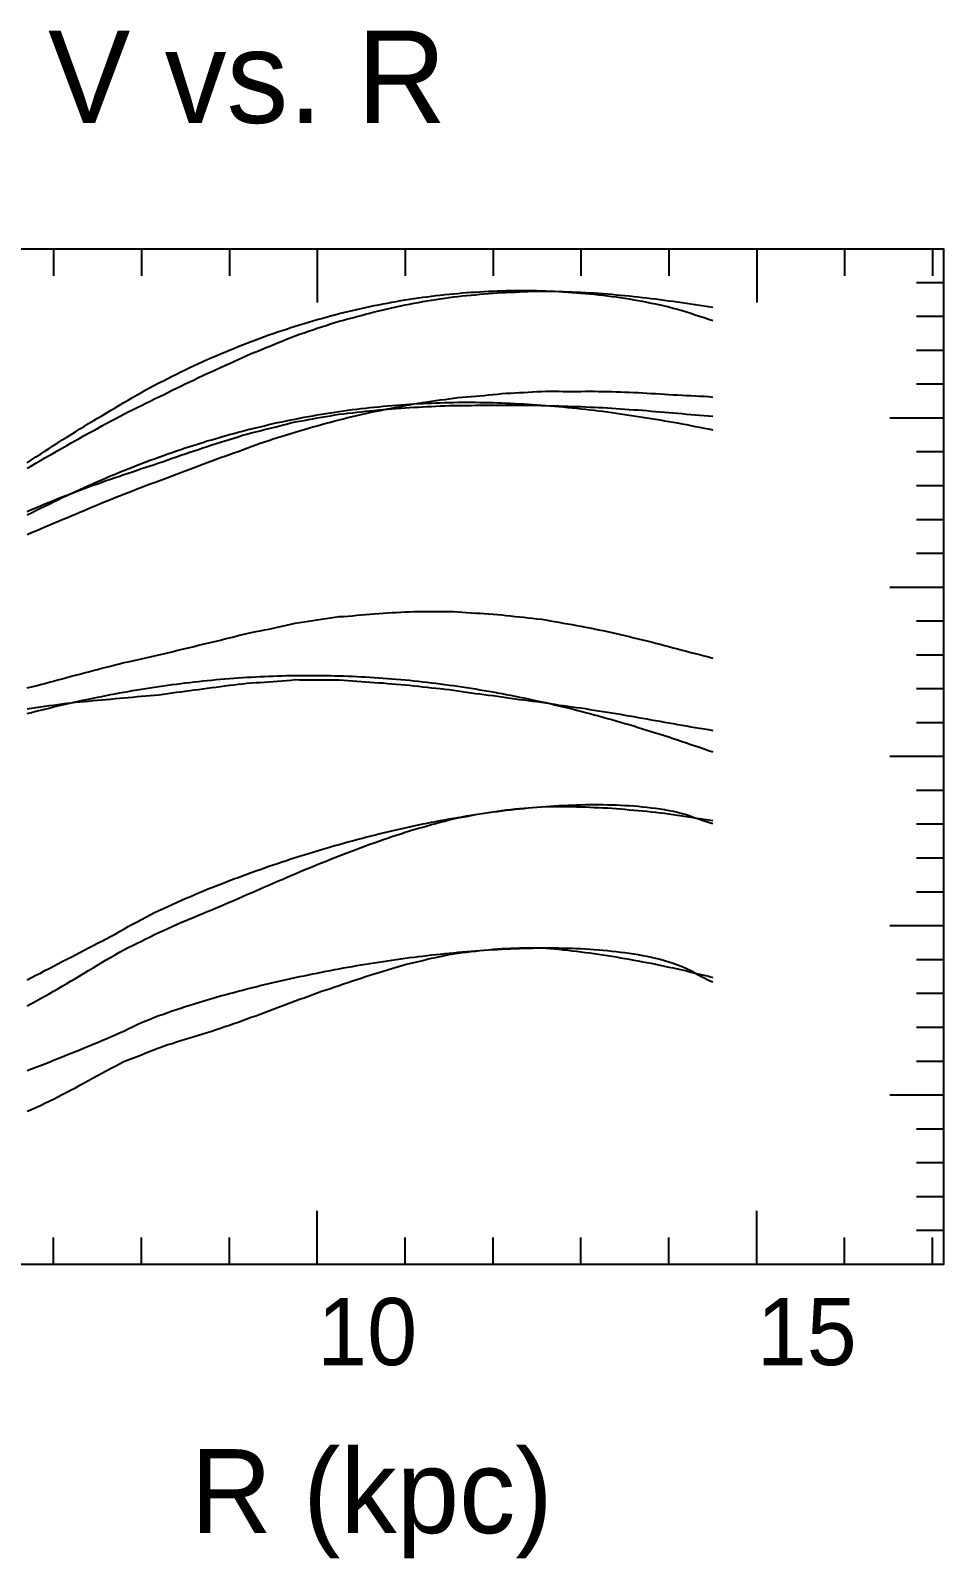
# Model space of a CAD drawing. Extents: x -35 to 179, y -35 to 147.
# Drawn here: x 70.5 to 179.2, y -35 to 147 of the extents above; entities that cross this region are included whole.
import ezdxf

# ---------------------------------------------------------------- set-up
doc = ezdxf.new("R2010")
doc.units = 0

msp = doc.modelspace()

# ---------------------------------------------------------------- linework, layer by layer
at = {"color": 0}
for p, q in [((73.26, 120.96), (73.26, 117.76)), ((83.72, 120.96), (83.72, 117.76)), ((94.19, 120.96), (94.19, 117.76)), ((104.65, 120.96), (104.65, 114.56)), ((115.12, 120.96), (115.12, 117.76)), ((125.58, 120.96), (125.58, 117.76)), ((136.05, 120.96), (136.05, 117.76)), ((146.51, 120.96), (146.51, 117.76)), ((156.98, 120.96), (156.98, 114.56)), ((167.44, 120.96), (167.44, 117.76)), ((177.91, 120.96), (177.91, 117.76)), ((179.2, 116.93), (176, 116.93)), ((179.2, 112.9), (176, 112.9)), ((179.2, 108.86), (176, 108.86)), ((179.2, 104.83), (176, 104.83)), ((179.2, 100.8), (172.8, 100.8)), ((179.2, 96.77), (176, 96.77)), ((179.2, 92.74), (176, 92.74)), ((179.2, 88.7), (176, 88.7)), ((179.2, 84.67), (176, 84.67)), ((179.2, 80.64), (172.8, 80.64)), ((179.2, 76.61), (176, 76.61)), ((179.2, 72.58), (176, 72.58)), ((179.2, 68.54), (176, 68.54)), ((179.2, 64.51), (176, 64.51)), ((179.2, 60.48), (172.8, 60.48)), ((179.2, 56.45), (176, 56.45)), ((179.2, 52.42), (176, 52.42)), ((179.2, 48.38), (176, 48.38)), ((179.2, 44.35), (176, 44.35)), ((179.2, 40.32), (172.8, 40.32)), ((179.2, 36.29), (176, 36.29)), ((179.2, 32.26), (176, 32.26)), ((179.2, 28.22), (176, 28.22)), ((179.2, 24.19), (176, 24.19)), ((179.2, 20.16), (172.8, 20.16)), ((179.2, 16.13), (176, 16.13)), ((179.2, 12.1), (176, 12.1)), ((179.2, 8.06), (176, 8.06)), ((104.65, 0), (104.65, 6.4)), ((156.98, 0), (156.98, 6.4)), ((179.2, 4.03), (176, 4.03)), ((73.26, 0), (73.26, 3.2)), ((83.72, 0), (83.72, 3.2)), ((94.19, 0), (94.19, 3.2)), ((115.12, 0), (115.12, 3.2)), ((125.58, 0), (125.58, 3.2)), ((136.05, 0), (136.05, 3.2)), ((146.51, 0), (146.51, 3.2)), ((167.44, 0), (167.44, 3.2)), ((177.91, 0), (177.91, 3.2))]:
    msp.add_line(p, q, dxfattribs=at)
msp.add_lwpolyline([(0, 0), (0, 120.96), (179.2, 120.96), (179.2, 0)], close=True, dxfattribs=at)
at = {"color": 3}
for points in [[(70.12, 95.49), (70.64, 95.83), (71.16, 96.17), (71.69, 96.52), (72.21, 96.86), (72.73, 97.19), (73.26, 97.53), (73.78, 97.86), (74.3, 98.2), (74.83, 98.53), (75.35, 98.85), (75.87, 99.18), (76.4, 99.51), (76.92, 99.82), (77.44, 100.14), (77.97, 100.46), (78.49, 100.78), (79.01, 101.09), (79.54, 101.4), (80.06, 101.71), (80.58, 102.03), (81.11, 102.34), (81.63, 102.64), (82.15, 102.95), (82.68, 103.26), (83.2, 103.56), (83.72, 103.85), (84.24, 104.15), (84.77, 104.44), (85.29, 104.71), (85.81, 104.99), (86.34, 105.26), (86.86, 105.53), (87.38, 105.8), (87.91, 106.05), (88.43, 106.31), (88.95, 106.57), (89.48, 106.81), (90, 107.06), (90.52, 107.3), (91.05, 107.54), (91.57, 107.77), (92.09, 108), (92.62, 108.23), (93.14, 108.46), (93.66, 108.67), (94.19, 108.89), (94.71, 109.11), (95.23, 109.32), (95.76, 109.53), (96.28, 109.73), (96.8, 109.93), (97.33, 110.13), (97.85, 110.32), (98.37, 110.51), (98.9, 110.7), (99.42, 110.88), (99.94, 111.06), (100.47, 111.24), (100.99, 111.41), (101.51, 111.59), (102.04, 111.75), (102.56, 111.91), (103.08, 112.07), (103.61, 112.23), (104.13, 112.39), (104.65, 112.54), (105.18, 112.68), (105.7, 112.83), (106.22, 112.97), (106.75, 113.11), (107.27, 113.24), (107.79, 113.38), (108.31, 113.5), (108.84, 113.63), (109.36, 113.75), (109.88, 113.87), (110.41, 113.98), (110.93, 114.1), (111.45, 114.2), (111.98, 114.31), (112.5, 114.41), (113.02, 114.51), (113.55, 114.61), (114.07, 114.7), (114.59, 114.79), (115.12, 114.88), (115.64, 114.96), (116.16, 115.04), (116.69, 115.12), (117.21, 115.19), (117.73, 115.26), (118.26, 115.33), (118.78, 115.39), (119.3, 115.45), (119.83, 115.51), (120.35, 115.56), (120.87, 115.61), (121.4, 115.66), (121.92, 115.71), (122.44, 115.75), (122.97, 115.79), (123.49, 115.82), (124.01, 115.85), (124.54, 115.88), (125.06, 115.91), (125.58, 115.93), (126.11, 115.95), (126.63, 115.97), (127.15, 115.98), (127.68, 115.99), (128.2, 115.99), (128.72, 116), (129.25, 116), (129.77, 115.99), (130.29, 115.99), (130.81, 115.98), (131.34, 115.97), (131.86, 115.95), (132.38, 115.93), (132.91, 115.9), (133.43, 115.88), (133.95, 115.85), (134.48, 115.82), (135, 115.78), (135.52, 115.74), (136.05, 115.7), (136.57, 115.65), (137.09, 115.6), (137.62, 115.55), (138.14, 115.49), (138.66, 115.43), (139.19, 115.37), (139.71, 115.3), (140.23, 115.23), (140.76, 115.15), (141.28, 115.07), (141.8, 114.99), (142.33, 114.9), (142.85, 114.81), (143.37, 114.71), (143.9, 114.61), (144.42, 114.51), (144.94, 114.4), (145.47, 114.29), (145.99, 114.17), (146.51, 114.04), (147.04, 113.91), (147.56, 113.77), (148.08, 113.62), (148.61, 113.46), (149.13, 113.3), (149.65, 113.12), (150.18, 112.94), (150.7, 112.77), (151.22, 112.6), (151.75, 112.44)], [(70.12, 89.27), (70.64, 89.53), (71.16, 89.8), (71.69, 90.06), (72.21, 90.32), (72.73, 90.57), (73.26, 90.83), (73.78, 91.08), (74.3, 91.34), (74.83, 91.58), (75.35, 91.82), (75.87, 92.07), (76.4, 92.31), (76.92, 92.54), (77.44, 92.77), (77.97, 93.01), (78.49, 93.24), (79.01, 93.46), (79.54, 93.69), (80.06, 93.91), (80.58, 94.13), (81.11, 94.35), (81.63, 94.55), (82.15, 94.76), (82.68, 94.97), (83.2, 95.18), (83.72, 95.38), (84.24, 95.58), (84.77, 95.78), (85.29, 95.97), (85.81, 96.16), (86.34, 96.35), (86.86, 96.53), (87.38, 96.72), (87.91, 96.89), (88.43, 97.07), (88.95, 97.25), (89.48, 97.42), (90, 97.58), (90.52, 97.75), (91.05, 97.91), (91.57, 98.08), (92.09, 98.23), (92.62, 98.39), (93.14, 98.54), (93.66, 98.69), (94.19, 98.83), (94.71, 98.98), (95.23, 99.12), (95.76, 99.26), (96.28, 99.39), (96.8, 99.52), (97.33, 99.66), (97.85, 99.78), (98.37, 99.9), (98.9, 100.03), (99.42, 100.14), (99.94, 100.26), (100.47, 100.37), (100.99, 100.48), (101.51, 100.59), (102.04, 100.69), (102.56, 100.8), (103.08, 100.9), (103.61, 100.99), (104.13, 101.09), (104.65, 101.18), (105.18, 101.26), (105.7, 101.35), (106.22, 101.43), (106.75, 101.51), (107.27, 101.59), (107.79, 101.66), (108.31, 101.74), (108.84, 101.81), (109.36, 101.87), (109.88, 101.94), (110.41, 102), (110.93, 102.06), (111.45, 102.11), (111.98, 102.16), (112.5, 102.22), (113.02, 102.26), (113.55, 102.31), (114.07, 102.35), (114.59, 102.39), (115.12, 102.43), (115.64, 102.46), (116.16, 102.49), (116.69, 102.53), (117.21, 102.55), (117.73, 102.58), (118.26, 102.6), (118.78, 102.62), (119.3, 102.63), (119.83, 102.65), (120.35, 102.66), (120.87, 102.67), (121.4, 102.68), (121.92, 102.68), (122.44, 102.69), (122.97, 102.68), (123.49, 102.68), (124.01, 102.67), (124.54, 102.67), (125.06, 102.66), (125.58, 102.64), (126.11, 102.63), (126.63, 102.61), (127.15, 102.59), (127.68, 102.57), (128.2, 102.55), (128.72, 102.52), (129.25, 102.49), (129.77, 102.46), (130.29, 102.43), (130.81, 102.39), (131.34, 102.35), (131.86, 102.31), (132.38, 102.27), (132.91, 102.23), (133.43, 102.18), (133.95, 102.13), (134.48, 102.08), (135, 102.03), (135.52, 101.98), (136.05, 101.92), (136.57, 101.86), (137.09, 101.8), (137.62, 101.74), (138.14, 101.67), (138.66, 101.61), (139.19, 101.54), (139.71, 101.47), (140.23, 101.4), (140.76, 101.32), (141.28, 101.25), (141.8, 101.17), (142.33, 101.09), (142.85, 101.01), (143.37, 100.93), (143.9, 100.85), (144.42, 100.76), (144.94, 100.67), (145.47, 100.58), (145.99, 100.49), (146.51, 100.4), (147.04, 100.31), (147.56, 100.22), (148.08, 100.12), (148.61, 100.02), (149.13, 99.92), (149.65, 99.82), (150.18, 99.72), (150.7, 99.62), (151.22, 99.52), (151.75, 99.42)], [(70.12, 33.9), (70.64, 34.17), (71.16, 34.44), (71.69, 34.71), (72.21, 34.99), (72.73, 35.26), (73.26, 35.53), (73.78, 35.8), (74.3, 36.07), (74.83, 36.34), (75.35, 36.61), (75.87, 36.89), (76.4, 37.16), (76.92, 37.43), (77.44, 37.7), (77.97, 37.97), (78.49, 38.25), (79.01, 38.52), (79.54, 38.8), (80.06, 39.07), (80.58, 39.35), (81.11, 39.65), (81.63, 39.92), (82.15, 40.23), (82.68, 40.52), (83.2, 40.82), (83.72, 41.1), (84.24, 41.38), (84.77, 41.63), (85.29, 41.9), (85.81, 42.15), (86.34, 42.4), (86.86, 42.64), (87.38, 42.88), (87.91, 43.11), (88.43, 43.35), (88.95, 43.57), (89.48, 43.8), (90, 44.02), (90.52, 44.25), (91.05, 44.46), (91.57, 44.68), (92.09, 44.89), (92.62, 45.1), (93.14, 45.3), (93.66, 45.51), (94.19, 45.71), (94.71, 45.91), (95.23, 46.1), (95.76, 46.3), (96.28, 46.49), (96.8, 46.68), (97.33, 46.87), (97.85, 47.05), (98.37, 47.24), (98.9, 47.42), (99.42, 47.6), (99.94, 47.77), (100.47, 47.95), (100.99, 48.12), (101.51, 48.29), (102.04, 48.46), (102.56, 48.63), (103.08, 48.79), (103.61, 48.95), (104.13, 49.11), (104.65, 49.27), (105.18, 49.43), (105.7, 49.58), (106.22, 49.73), (106.75, 49.89), (107.27, 50.03), (107.79, 50.18), (108.31, 50.32), (108.84, 50.47), (109.36, 50.6), (109.88, 50.75), (110.41, 50.88), (110.93, 51.02), (111.45, 51.14), (111.98, 51.28), (112.5, 51.4), (113.02, 51.53), (113.55, 51.65), (114.07, 51.77), (114.59, 51.89), (115.12, 52.01), (115.64, 52.12), (116.16, 52.24), (116.69, 52.35), (117.21, 52.46), (117.73, 52.56), (118.26, 52.67), (118.78, 52.77), (119.3, 52.87), (119.83, 52.97), (120.35, 53.06), (120.87, 53.15), (121.4, 53.25), (121.92, 53.33), (122.44, 53.42), (122.97, 53.5), (123.49, 53.59), (124.01, 53.67), (124.54, 53.74), (125.06, 53.82), (125.58, 53.89), (126.11, 53.96), (126.63, 54.03), (127.15, 54.09), (127.68, 54.15), (128.2, 54.21), (128.72, 54.27), (129.25, 54.32), (129.77, 54.37), (130.29, 54.42), (130.81, 54.47), (131.34, 54.51), (131.86, 54.55), (132.38, 54.59), (132.91, 54.62), (133.43, 54.65), (133.95, 54.68), (134.48, 54.7), (135, 54.72), (135.52, 54.74), (136.05, 54.75), (136.57, 54.77), (137.09, 54.77), (137.62, 54.78), (138.14, 54.77), (138.66, 54.77), (139.19, 54.76), (139.71, 54.75), (140.23, 54.73), (140.76, 54.71), (141.28, 54.68), (141.8, 54.65), (142.33, 54.61), (142.85, 54.57), (143.37, 54.52), (143.9, 54.47), (144.42, 54.4), (144.94, 54.34), (145.47, 54.26), (145.99, 54.17), (146.51, 54.08), (147.04, 53.97), (147.56, 53.85), (148.08, 53.72), (148.61, 53.57), (149.13, 53.4), (149.65, 53.21), (150.18, 53.02), (150.7, 52.84), (151.22, 52.68), (151.75, 52.53)]]:
    msp.add_lwpolyline(points, dxfattribs=at)
at = {"color": 4}
for points in [[(70.12, 94.83), (70.64, 95.13), (71.16, 95.43), (71.69, 95.74), (72.21, 96.05), (72.73, 96.35), (73.26, 96.64), (73.78, 96.94), (74.3, 97.24), (74.83, 97.54), (75.35, 97.84), (75.87, 98.13), (76.4, 98.42), (76.92, 98.71), (77.44, 99), (77.97, 99.29), (78.49, 99.57), (79.01, 99.87), (79.54, 100.14), (80.06, 100.43), (80.58, 100.71), (81.11, 100.98), (81.63, 101.27), (82.15, 101.53), (82.68, 101.78), (83.2, 102.05), (83.72, 102.31), (84.24, 102.57), (84.77, 102.82), (85.29, 103.08), (85.81, 103.33), (86.34, 103.59), (86.86, 103.85), (87.38, 104.11), (87.91, 104.36), (88.43, 104.62), (88.95, 104.87), (89.48, 105.12), (90, 105.37), (90.52, 105.62), (91.05, 105.86), (91.57, 106.11), (92.09, 106.34), (92.62, 106.59), (93.14, 106.84), (93.66, 107.08), (94.19, 107.32), (94.71, 107.56), (95.23, 107.79), (95.76, 108.03), (96.28, 108.27), (96.8, 108.49), (97.33, 108.7), (97.85, 108.91), (98.37, 109.12), (98.9, 109.33), (99.42, 109.54), (99.94, 109.76), (100.47, 109.97), (100.99, 110.19), (101.51, 110.4), (102.04, 110.61), (102.56, 110.79), (103.08, 110.97), (103.61, 111.14), (104.13, 111.33), (104.65, 111.5), (105.18, 111.67), (105.7, 111.85), (106.22, 112.02), (106.75, 112.19), (107.27, 112.35), (107.79, 112.48), (108.31, 112.63), (108.84, 112.76), (109.36, 112.9), (109.88, 113.04), (110.41, 113.17), (110.93, 113.31), (111.45, 113.44), (111.98, 113.57), (112.5, 113.7), (113.02, 113.82), (113.55, 113.94), (114.07, 114.06), (114.59, 114.17), (115.12, 114.29), (115.64, 114.39), (116.16, 114.48), (116.69, 114.58), (117.21, 114.67), (117.73, 114.76), (118.26, 114.85), (118.78, 114.93), (119.3, 115.02), (119.83, 115.1), (120.35, 115.18), (120.87, 115.25), (121.4, 115.3), (121.92, 115.35), (122.44, 115.4), (122.97, 115.44), (123.49, 115.5), (124.01, 115.55), (124.54, 115.6), (125.06, 115.65), (125.58, 115.69), (126.11, 115.73), (126.63, 115.76), (127.15, 115.78), (127.68, 115.8), (128.2, 115.82), (128.72, 115.84), (129.25, 115.87), (129.77, 115.89), (130.29, 115.9), (130.81, 115.92), (131.34, 115.93), (131.86, 115.92), (132.38, 115.91), (132.91, 115.9), (133.43, 115.89), (133.95, 115.87), (134.48, 115.86), (135, 115.84), (135.52, 115.82), (136.05, 115.8), (136.57, 115.77), (137.09, 115.74), (137.62, 115.71), (138.14, 115.67), (138.66, 115.64), (139.19, 115.6), (139.71, 115.56), (140.23, 115.5), (140.76, 115.45), (141.28, 115.4), (141.8, 115.35), (142.33, 115.29), (142.85, 115.24), (143.37, 115.18), (143.9, 115.12), (144.42, 115.06), (144.94, 115), (145.47, 114.93), (145.99, 114.86), (146.51, 114.78), (147.04, 114.71), (147.56, 114.64), (148.08, 114.56), (148.61, 114.48), (149.13, 114.41), (149.65, 114.33), (150.18, 114.25), (150.7, 114.18), (151.22, 114.1), (151.75, 114.02)], [(70.12, 89.68), (70.64, 89.91), (71.16, 90.13), (71.69, 90.35), (72.21, 90.58), (72.73, 90.79), (73.26, 91), (73.78, 91.21), (74.3, 91.42), (74.83, 91.63), (75.35, 91.83), (75.87, 92.03), (76.4, 92.23), (76.92, 92.41), (77.44, 92.61), (77.97, 92.8), (78.49, 92.98), (79.01, 93.17), (79.54, 93.35), (80.06, 93.53), (80.58, 93.72), (81.11, 93.89), (81.63, 94.07), (82.15, 94.25), (82.68, 94.42), (83.2, 94.61), (83.72, 94.78), (84.24, 94.95), (84.77, 95.13), (85.29, 95.29), (85.81, 95.46), (86.34, 95.65), (86.86, 95.83), (87.38, 96.01), (87.91, 96.19), (88.43, 96.37), (88.95, 96.56), (89.48, 96.73), (90, 96.91), (90.52, 97.08), (91.05, 97.26), (91.57, 97.43), (92.09, 97.6), (92.62, 97.77), (93.14, 97.94), (93.66, 98.1), (94.19, 98.27), (94.71, 98.43), (95.23, 98.59), (95.76, 98.75), (96.28, 98.9), (96.8, 99.04), (97.33, 99.18), (97.85, 99.3), (98.37, 99.43), (98.9, 99.56), (99.42, 99.68), (99.94, 99.82), (100.47, 99.96), (100.99, 100.09), (101.51, 100.22), (102.04, 100.35), (102.56, 100.43), (103.08, 100.53), (103.61, 100.63), (104.13, 100.73), (104.65, 100.82), (105.18, 100.91), (105.7, 101), (106.22, 101.09), (106.75, 101.18), (107.27, 101.27), (107.79, 101.31), (108.31, 101.38), (108.84, 101.43), (109.36, 101.49), (109.88, 101.55), (110.41, 101.61), (110.93, 101.66), (111.45, 101.72), (111.98, 101.77), (112.5, 101.82), (113.02, 101.86), (113.55, 101.91), (114.07, 101.95), (114.59, 101.99), (115.12, 102.03), (115.64, 102.06), (116.16, 102.09), (116.69, 102.12), (117.21, 102.15), (117.73, 102.18), (118.26, 102.2), (118.78, 102.23), (119.3, 102.25), (119.83, 102.27), (120.35, 102.29), (120.87, 102.3), (121.4, 102.3), (121.92, 102.31), (122.44, 102.31), (122.97, 102.31), (123.49, 102.33), (124.01, 102.34), (124.54, 102.34), (125.06, 102.35), (125.58, 102.36), (126.11, 102.35), (126.63, 102.35), (127.15, 102.34), (127.68, 102.33), (128.2, 102.33), (128.72, 102.33), (129.25, 102.33), (129.77, 102.33), (130.29, 102.33), (130.81, 102.33), (131.34, 102.31), (131.86, 102.3), (132.38, 102.28), (132.91, 102.26), (133.43, 102.25), (133.95, 102.23), (134.48, 102.22), (135, 102.2), (135.52, 102.19), (136.05, 102.17), (136.57, 102.15), (137.09, 102.12), (137.62, 102.1), (138.14, 102.07), (138.66, 102.05), (139.19, 102.02), (139.71, 101.98), (140.23, 101.95), (140.76, 101.92), (141.28, 101.88), (141.8, 101.84), (142.33, 101.8), (142.85, 101.77), (143.37, 101.73), (143.9, 101.69), (144.42, 101.64), (144.94, 101.6), (145.47, 101.56), (145.99, 101.51), (146.51, 101.47), (147.04, 101.42), (147.56, 101.38), (148.08, 101.33), (148.61, 101.28), (149.13, 101.24), (149.65, 101.19), (150.18, 101.15), (150.7, 101.1), (151.22, 101.06), (151.75, 101.02)], [(70.12, 30.81), (70.64, 31.08), (71.16, 31.37), (71.69, 31.66), (72.21, 31.96), (72.73, 32.25), (73.26, 32.54), (73.78, 32.84), (74.3, 33.15), (74.83, 33.45), (75.35, 33.76), (75.87, 34.06), (76.4, 34.37), (76.92, 34.69), (77.44, 35.01), (77.97, 35.32), (78.49, 35.64), (79.01, 35.96), (79.54, 36.26), (80.06, 36.57), (80.58, 36.87), (81.11, 37.19), (81.63, 37.49), (82.15, 37.74), (82.68, 38), (83.2, 38.26), (83.72, 38.52), (84.24, 38.79), (84.77, 39.03), (85.29, 39.29), (85.81, 39.53), (86.34, 39.79), (86.86, 40.03), (87.38, 40.26), (87.91, 40.48), (88.43, 40.71), (88.95, 40.92), (89.48, 41.15), (90, 41.36), (90.52, 41.59), (91.05, 41.8), (91.57, 42.02), (92.09, 42.23), (92.62, 42.46), (93.14, 42.68), (93.66, 42.91), (94.19, 43.14), (94.71, 43.36), (95.23, 43.59), (95.76, 43.82), (96.28, 44.05), (96.8, 44.27), (97.33, 44.5), (97.85, 44.73), (98.37, 44.96), (98.9, 45.18), (99.42, 45.41), (99.94, 45.63), (100.47, 45.86), (100.99, 46.09), (101.51, 46.31), (102.04, 46.54), (102.56, 46.76), (103.08, 46.98), (103.61, 47.19), (104.13, 47.41), (104.65, 47.63), (105.18, 47.84), (105.7, 48.05), (106.22, 48.25), (106.75, 48.46), (107.27, 48.66), (107.79, 48.87), (108.31, 49.06), (108.84, 49.26), (109.36, 49.46), (109.88, 49.66), (110.41, 49.85), (110.93, 50.04), (111.45, 50.22), (111.98, 50.41), (112.5, 50.6), (113.02, 50.78), (113.55, 50.96), (114.07, 51.13), (114.59, 51.3), (115.12, 51.48), (115.64, 51.65), (116.16, 51.8), (116.69, 51.95), (117.21, 52.1), (117.73, 52.24), (118.26, 52.39), (118.78, 52.53), (119.3, 52.67), (119.83, 52.8), (120.35, 52.94), (120.87, 53.07), (121.4, 53.18), (121.92, 53.28), (122.44, 53.37), (122.97, 53.47), (123.49, 53.57), (124.01, 53.66), (124.54, 53.74), (125.06, 53.83), (125.58, 53.92), (126.11, 54), (126.63, 54.07), (127.15, 54.13), (127.68, 54.19), (128.2, 54.25), (128.72, 54.31), (129.25, 54.35), (129.77, 54.39), (130.29, 54.44), (130.81, 54.47), (131.34, 54.51), (131.86, 54.53), (132.38, 54.54), (132.91, 54.54), (133.43, 54.55), (133.95, 54.55), (134.48, 54.54), (135, 54.53), (135.52, 54.52), (136.05, 54.5), (136.57, 54.49), (137.09, 54.47), (137.62, 54.44), (138.14, 54.42), (138.66, 54.39), (139.19, 54.37), (139.71, 54.34), (140.23, 54.29), (140.76, 54.25), (141.28, 54.21), (141.8, 54.16), (142.33, 54.12), (142.85, 54.07), (143.37, 54.02), (143.9, 53.97), (144.42, 53.92), (144.94, 53.87), (145.47, 53.8), (145.99, 53.73), (146.51, 53.66), (147.04, 53.59), (147.56, 53.52), (148.08, 53.44), (148.61, 53.37), (149.13, 53.29), (149.65, 53.21), (150.18, 53.13), (150.7, 53.05), (151.22, 52.96), (151.75, 52.88)]]:
    msp.add_lwpolyline(points, dxfattribs=at)
at = {"color": 6}
for points in [[(70.12, 86.92), (70.64, 87.16), (71.16, 87.39), (71.69, 87.62), (72.21, 87.84), (72.73, 88.06), (73.26, 88.28), (73.78, 88.5), (74.3, 88.72), (74.83, 88.94), (75.35, 89.15), (75.87, 89.37), (76.4, 89.59), (76.92, 89.81), (77.44, 90.03), (77.97, 90.26), (78.49, 90.48), (79.01, 90.7), (79.54, 90.91), (80.06, 91.12), (80.58, 91.33), (81.11, 91.53), (81.63, 91.74), (82.15, 91.95), (82.68, 92.15), (83.2, 92.36), (83.72, 92.56), (84.24, 92.77), (84.77, 92.97), (85.29, 93.15), (85.81, 93.34), (86.34, 93.53), (86.86, 93.72), (87.38, 93.91), (87.91, 94.12), (88.43, 94.32), (88.95, 94.52), (89.48, 94.72), (90, 94.92), (90.52, 95.12), (91.05, 95.32), (91.57, 95.52), (92.09, 95.72), (92.62, 95.92), (93.14, 96.1), (93.66, 96.28), (94.19, 96.47), (94.71, 96.65), (95.23, 96.83), (95.76, 97.03), (96.28, 97.23), (96.8, 97.42), (97.33, 97.61), (97.85, 97.81), (98.37, 97.97), (98.9, 98.15), (99.42, 98.32), (99.94, 98.49), (100.47, 98.66), (100.99, 98.82), (101.51, 98.98), (102.04, 99.14), (102.56, 99.3), (103.08, 99.46), (103.61, 99.6), (104.13, 99.75), (104.65, 99.9), (105.18, 100.04), (105.7, 100.19), (106.22, 100.32), (106.75, 100.46), (107.27, 100.6), (107.79, 100.73), (108.31, 100.87), (108.84, 100.99), (109.36, 101.11), (109.88, 101.23), (110.41, 101.36), (110.93, 101.48), (111.45, 101.58), (111.98, 101.68), (112.5, 101.79), (113.02, 101.89), (113.55, 101.99), (114.07, 102.1), (114.59, 102.2), (115.12, 102.3), (115.64, 102.4), (116.16, 102.5), (116.69, 102.58), (117.21, 102.66), (117.73, 102.73), (118.26, 102.81), (118.78, 102.89), (119.3, 102.96), (119.83, 103.03), (120.35, 103.11), (120.87, 103.18), (121.4, 103.25), (121.92, 103.3), (122.44, 103.34), (122.97, 103.38), (123.49, 103.42), (124.01, 103.46), (124.54, 103.51), (125.06, 103.56), (125.58, 103.62), (126.11, 103.67), (126.63, 103.73), (127.15, 103.76), (127.68, 103.79), (128.2, 103.81), (128.72, 103.84), (129.25, 103.87), (129.77, 103.89), (130.29, 103.92), (130.81, 103.95), (131.34, 103.97), (131.86, 104), (132.38, 104), (132.91, 103.99), (133.43, 103.99), (133.95, 103.98), (134.48, 103.97), (135, 103.97), (135.52, 103.98), (136.05, 103.98), (136.57, 103.99), (137.09, 104), (137.62, 103.99), (138.14, 103.98), (138.66, 103.98), (139.19, 103.97), (139.71, 103.96), (140.23, 103.94), (140.76, 103.93), (141.28, 103.91), (141.8, 103.89), (142.33, 103.87), (142.85, 103.85), (143.37, 103.82), (143.9, 103.79), (144.42, 103.75), (144.94, 103.72), (145.47, 103.69), (145.99, 103.66), (146.51, 103.63), (147.04, 103.59), (147.56, 103.56), (148.08, 103.53), (148.61, 103.51), (149.13, 103.48), (149.65, 103.46), (150.18, 103.43), (150.7, 103.41), (151.22, 103.36), (151.75, 103.31)], [(70.12, 18.24), (70.64, 18.46), (71.16, 18.7), (71.69, 18.95), (72.21, 19.2), (72.73, 19.45), (73.26, 19.7), (73.78, 19.97), (74.3, 20.24), (74.83, 20.51), (75.35, 20.78), (75.87, 21.05), (76.4, 21.34), (76.92, 21.63), (77.44, 21.92), (77.97, 22.21), (78.49, 22.5), (79.01, 22.79), (79.54, 23.06), (80.06, 23.34), (80.58, 23.61), (81.11, 23.89), (81.63, 24.17), (82.15, 24.35), (82.68, 24.56), (83.2, 24.77), (83.72, 24.98), (84.24, 25.19), (84.77, 25.39), (85.29, 25.59), (85.81, 25.78), (86.34, 25.98), (86.86, 26.18), (87.38, 26.33), (87.91, 26.5), (88.43, 26.66), (88.95, 26.82), (89.48, 26.99), (90, 27.15), (90.52, 27.31), (91.05, 27.46), (91.57, 27.62), (92.09, 27.78), (92.62, 27.97), (93.14, 28.15), (93.66, 28.33), (94.19, 28.5), (94.71, 28.68), (95.23, 28.87), (95.76, 29.06), (96.28, 29.25), (96.8, 29.44), (97.33, 29.62), (97.85, 29.82), (98.37, 30.01), (98.9, 30.21), (99.42, 30.4), (99.94, 30.6), (100.47, 30.79), (100.99, 30.99), (101.51, 31.19), (102.04, 31.38), (102.56, 31.58), (103.08, 31.77), (103.61, 31.96), (104.13, 32.15), (104.65, 32.34), (105.18, 32.53), (105.7, 32.7), (106.22, 32.88), (106.75, 33.06), (107.27, 33.24), (107.79, 33.42), (108.31, 33.59), (108.84, 33.76), (109.36, 33.94), (109.88, 34.11), (110.41, 34.28), (110.93, 34.45), (111.45, 34.61), (111.98, 34.77), (112.5, 34.94), (113.02, 35.1), (113.55, 35.25), (114.07, 35.4), (114.59, 35.56), (115.12, 35.71), (115.64, 35.86), (116.16, 35.98), (116.69, 36.1), (117.21, 36.22), (117.73, 36.34), (118.26, 36.46), (118.78, 36.57), (119.3, 36.68), (119.83, 36.79), (120.35, 36.9), (120.87, 37.01), (121.4, 37.08), (121.92, 37.14), (122.44, 37.2), (122.97, 37.26), (123.49, 37.32), (124.01, 37.38), (124.54, 37.43), (125.06, 37.49), (125.58, 37.54), (126.11, 37.59), (126.63, 37.62), (127.15, 37.64), (127.68, 37.66), (128.2, 37.68), (128.72, 37.7), (129.25, 37.7), (129.77, 37.7), (130.29, 37.7), (130.81, 37.7), (131.34, 37.7), (131.86, 37.67), (132.38, 37.63), (132.91, 37.58), (133.43, 37.54), (133.95, 37.49), (134.48, 37.43), (135, 37.37), (135.52, 37.3), (136.05, 37.24), (136.57, 37.17), (137.09, 37.1), (137.62, 37.03), (138.14, 36.95), (138.66, 36.88), (139.19, 36.81), (139.71, 36.73), (140.23, 36.63), (140.76, 36.53), (141.28, 36.44), (141.8, 36.35), (142.33, 36.25), (142.85, 36.16), (143.37, 36.06), (143.9, 35.97), (144.42, 35.87), (144.94, 35.78), (145.47, 35.65), (145.99, 35.54), (146.51, 35.42), (147.04, 35.31), (147.56, 35.19), (148.08, 35.07), (148.61, 34.95), (149.13, 34.82), (149.65, 34.7), (150.18, 34.58), (150.7, 34.45), (151.22, 34.32), (151.75, 34.19)]]:
    msp.add_lwpolyline(points, dxfattribs=at)
at = {"color": 1}
msp.add_lwpolyline([(70.12, 68.66), (70.64, 68.79), (71.16, 68.92), (71.69, 69.07), (72.21, 69.21), (72.73, 69.35), (73.26, 69.48), (73.78, 69.62), (74.3, 69.76), (74.83, 69.91), (75.35, 70.05), (75.87, 70.18), (76.4, 70.32), (76.92, 70.45), (77.44, 70.59), (77.97, 70.73), (78.49, 70.87), (79.01, 71.01), (79.54, 71.14), (80.06, 71.27), (80.58, 71.41), (81.11, 71.55), (81.63, 71.68), (82.15, 71.79), (82.68, 71.9), (83.2, 72.02), (83.72, 72.14), (84.24, 72.26), (84.77, 72.37), (85.29, 72.48), (85.81, 72.6), (86.34, 72.73), (86.86, 72.86), (87.38, 72.98), (87.91, 73.11), (88.43, 73.24), (88.95, 73.36), (89.48, 73.49), (90, 73.61), (90.52, 73.74), (91.05, 73.86), (91.57, 73.99), (92.09, 74.11), (92.62, 74.24), (93.14, 74.37), (93.66, 74.5), (94.19, 74.63), (94.71, 74.76), (95.23, 74.89), (95.76, 75.03), (96.28, 75.16), (96.8, 75.27), (97.33, 75.37), (97.85, 75.47), (98.37, 75.57), (98.9, 75.68), (99.42, 75.79), (99.94, 75.91), (100.47, 76.03), (100.99, 76.15), (101.51, 76.27), (102.04, 76.39), (102.56, 76.46), (103.08, 76.53), (103.61, 76.62), (104.13, 76.7), (104.65, 76.78), (105.18, 76.86), (105.7, 76.93), (106.22, 77.01), (106.75, 77.08), (107.27, 77.16), (107.79, 77.19), (108.31, 77.23), (108.84, 77.27), (109.36, 77.32), (109.88, 77.36), (110.41, 77.4), (110.93, 77.44), (111.45, 77.49), (111.98, 77.53), (112.5, 77.57), (113.02, 77.6), (113.55, 77.63), (114.07, 77.66), (114.59, 77.69), (115.12, 77.72), (115.64, 77.74), (116.16, 77.75), (116.69, 77.75), (117.21, 77.76), (117.73, 77.76), (118.26, 77.77), (118.78, 77.77), (119.3, 77.77), (119.83, 77.78), (120.35, 77.78), (120.87, 77.76), (121.4, 77.72), (121.92, 77.68), (122.44, 77.64), (122.97, 77.6), (123.49, 77.58), (124.01, 77.55), (124.54, 77.52), (125.06, 77.49), (125.58, 77.46), (126.11, 77.41), (126.63, 77.36), (127.15, 77.3), (127.68, 77.24), (128.2, 77.18), (128.72, 77.13), (129.25, 77.08), (129.77, 77.02), (130.29, 76.97), (130.81, 76.91), (131.34, 76.84), (131.86, 76.76), (132.38, 76.66), (132.91, 76.57), (133.43, 76.48), (133.95, 76.39), (134.48, 76.3), (135, 76.21), (135.52, 76.11), (136.05, 76.02), (136.57, 75.92), (137.09, 75.81), (137.62, 75.71), (138.14, 75.6), (138.66, 75.49), (139.19, 75.38), (139.71, 75.27), (140.23, 75.14), (140.76, 75.02), (141.28, 74.89), (141.8, 74.77), (142.33, 74.64), (142.85, 74.52), (143.37, 74.39), (143.9, 74.26), (144.42, 74.14), (144.94, 74.01), (145.47, 73.87), (145.99, 73.73), (146.51, 73.59), (147.04, 73.45), (147.56, 73.32), (148.08, 73.18), (148.61, 73.04), (149.13, 72.9), (149.65, 72.76), (150.18, 72.63), (150.7, 72.49), (151.22, 72.35), (151.75, 72.22)], dxfattribs=at)
at = {"color": 2}
for points in [[(70.12, 68.66), (70.64, 68.79), (71.16, 68.92), (71.69, 69.07), (72.21, 69.21), (72.73, 69.35), (73.26, 69.48), (73.78, 69.62), (74.3, 69.76), (74.83, 69.91), (75.35, 70.05), (75.87, 70.18), (76.4, 70.32), (76.92, 70.45), (77.44, 70.59), (77.97, 70.73), (78.49, 70.87), (79.01, 71.01), (79.54, 71.14), (80.06, 71.27), (80.58, 71.41), (81.11, 71.55), (81.63, 71.68), (82.15, 71.79), (82.68, 71.9), (83.2, 72.02), (83.72, 72.14), (84.24, 72.26), (84.77, 72.37), (85.29, 72.48), (85.81, 72.6), (86.34, 72.73), (86.86, 72.86), (87.38, 72.98), (87.91, 73.11), (88.43, 73.24), (88.95, 73.36), (89.48, 73.49), (90, 73.61), (90.52, 73.74), (91.05, 73.86), (91.57, 73.99), (92.09, 74.11), (92.62, 74.24), (93.14, 74.37), (93.66, 74.5), (94.19, 74.63), (94.71, 74.76), (95.23, 74.89), (95.76, 75.03), (96.28, 75.16), (96.8, 75.27), (97.33, 75.37), (97.85, 75.47), (98.37, 75.57), (98.9, 75.68), (99.42, 75.79), (99.94, 75.91), (100.47, 76.03), (100.99, 76.15), (101.51, 76.27), (102.04, 76.39), (102.56, 76.46), (103.08, 76.53), (103.61, 76.62), (104.13, 76.7), (104.65, 76.78), (105.18, 76.86), (105.7, 76.93), (106.22, 77.01), (106.75, 77.08), (107.27, 77.16), (107.79, 77.19), (108.31, 77.23), (108.84, 77.27), (109.36, 77.32), (109.88, 77.36), (110.41, 77.4), (110.93, 77.44), (111.45, 77.49), (111.98, 77.53), (112.5, 77.57), (113.02, 77.6), (113.55, 77.63), (114.07, 77.66), (114.59, 77.69), (115.12, 77.72), (115.64, 77.74), (116.16, 77.75), (116.69, 77.75), (117.21, 77.76), (117.73, 77.76), (118.26, 77.77), (118.78, 77.77), (119.3, 77.77), (119.83, 77.78), (120.35, 77.78), (120.87, 77.76), (121.4, 77.72), (121.92, 77.68), (122.44, 77.64), (122.97, 77.6), (123.49, 77.58), (124.01, 77.55), (124.54, 77.52), (125.06, 77.49), (125.58, 77.46), (126.11, 77.41), (126.63, 77.36), (127.15, 77.3), (127.68, 77.24), (128.2, 77.18), (128.72, 77.13), (129.25, 77.08), (129.77, 77.02), (130.29, 76.97), (130.81, 76.91), (131.34, 76.84), (131.86, 76.76), (132.38, 76.66), (132.91, 76.57), (133.43, 76.48), (133.95, 76.39), (134.48, 76.3), (135, 76.21), (135.52, 76.11), (136.05, 76.02), (136.57, 75.92), (137.09, 75.81), (137.62, 75.71), (138.14, 75.6), (138.66, 75.49), (139.19, 75.38), (139.71, 75.27), (140.23, 75.14), (140.76, 75.02), (141.28, 74.89), (141.8, 74.77), (142.33, 74.64), (142.85, 74.52), (143.37, 74.39), (143.9, 74.26), (144.42, 74.14), (144.94, 74.01), (145.47, 73.87), (145.99, 73.73), (146.51, 73.59), (147.04, 73.45), (147.56, 73.32), (148.08, 73.18), (148.61, 73.04), (149.13, 72.9), (149.65, 72.76), (150.18, 72.63), (150.7, 72.49), (151.22, 72.35), (151.75, 72.22)], [(70.12, 65.63), (70.64, 65.75), (71.16, 65.88), (71.69, 66.02), (72.21, 66.15), (72.73, 66.27), (73.26, 66.4), (73.78, 66.52), (74.3, 66.66), (74.83, 66.76), (75.35, 66.88), (75.87, 67), (76.4, 67.12), (76.92, 67.23), (77.44, 67.34), (77.97, 67.45), (78.49, 67.56), (79.01, 67.66), (79.54, 67.76), (80.06, 67.87), (80.58, 67.96), (81.11, 68.08), (81.63, 68.15), (82.15, 68.25), (82.68, 68.34), (83.2, 68.42), (83.72, 68.51), (84.24, 68.6), (84.77, 68.68), (85.29, 68.76), (85.81, 68.83), (86.34, 68.91), (86.86, 68.99), (87.38, 69.06), (87.91, 69.12), (88.43, 69.19), (88.95, 69.26), (89.48, 69.32), (90, 69.38), (90.52, 69.44), (91.05, 69.5), (91.57, 69.55), (92.09, 69.6), (92.62, 69.65), (93.14, 69.7), (93.66, 69.74), (94.19, 69.78), (94.71, 69.82), (95.23, 69.86), (95.76, 69.89), (96.28, 69.93), (96.8, 69.96), (97.33, 69.99), (97.85, 70.01), (98.37, 70.04), (98.9, 70.06), (99.42, 70.08), (99.94, 70.1), (100.47, 70.11), (100.99, 70.13), (101.51, 70.14), (102.04, 70.14), (102.56, 70.15), (103.08, 70.15), (103.61, 70.16), (104.13, 70.16), (104.65, 70.15), (105.18, 70.15), (105.7, 70.14), (106.22, 70.13), (106.75, 70.12), (107.27, 70.1), (107.79, 70.09), (108.31, 70.07), (108.84, 70.05), (109.36, 70.02), (109.88, 70), (110.41, 69.97), (110.93, 69.94), (111.45, 69.91), (111.98, 69.87), (112.5, 69.84), (113.02, 69.8), (113.55, 69.76), (114.07, 69.71), (114.59, 69.67), (115.12, 69.62), (115.64, 69.57), (116.16, 69.51), (116.69, 69.46), (117.21, 69.4), (117.73, 69.34), (118.26, 69.28), (118.78, 69.22), (119.3, 69.15), (119.83, 69.08), (120.35, 69.01), (120.87, 68.94), (121.4, 68.86), (121.92, 68.79), (122.44, 68.71), (122.97, 68.62), (123.49, 68.54), (124.01, 68.45), (124.54, 68.37), (125.06, 68.28), (125.58, 68.18), (126.11, 68.09), (126.63, 67.99), (127.15, 67.89), (127.68, 67.79), (128.2, 67.69), (128.72, 67.58), (129.25, 67.48), (129.77, 67.37), (130.29, 67.25), (130.81, 67.14), (131.34, 67.02), (131.86, 66.91), (132.38, 66.79), (132.91, 66.66), (133.43, 66.54), (133.95, 66.41), (134.48, 66.29), (135, 66.16), (135.52, 66.02), (136.05, 65.89), (136.57, 65.75), (137.09, 65.61), (137.62, 65.47), (138.14, 65.33), (138.66, 65.19), (139.19, 65.04), (139.71, 64.9), (140.23, 64.75), (140.76, 64.59), (141.28, 64.44), (141.8, 64.29), (142.33, 64.13), (142.85, 63.97), (143.37, 63.81), (143.9, 63.65), (144.42, 63.49), (144.94, 63.32), (145.47, 63.15), (145.99, 62.99), (146.51, 62.82), (147.04, 62.64), (147.56, 62.47), (148.08, 62.3), (148.61, 62.12), (149.13, 61.94), (149.65, 61.77), (150.18, 61.59), (150.7, 61.41), (151.22, 61.22), (151.75, 61.04)], [(70.12, 23.08), (70.64, 23.28), (71.16, 23.49), (71.69, 23.7), (72.21, 23.91), (72.73, 24.11), (73.26, 24.32), (73.78, 24.53), (74.3, 24.74), (74.83, 24.95), (75.35, 25.16), (75.87, 25.37), (76.4, 25.58), (76.92, 25.79), (77.44, 26.01), (77.97, 26.22), (78.49, 26.44), (79.01, 26.66), (79.54, 26.88), (80.06, 27.1), (80.58, 27.33), (81.11, 27.57), (81.63, 27.8), (82.15, 28.05), (82.68, 28.31), (83.2, 28.56), (83.72, 28.8), (84.24, 29.02), (84.77, 29.23), (85.29, 29.44), (85.81, 29.63), (86.34, 29.82), (86.86, 30.01), (87.38, 30.19), (87.91, 30.37), (88.43, 30.54), (88.95, 30.72), (89.48, 30.88), (90, 31.05), (90.52, 31.21), (91.05, 31.37), (91.57, 31.52), (92.09, 31.68), (92.62, 31.83), (93.14, 31.98), (93.66, 32.12), (94.19, 32.26), (94.71, 32.4), (95.23, 32.54), (95.76, 32.68), (96.28, 32.81), (96.8, 32.95), (97.33, 33.08), (97.85, 33.21), (98.37, 33.33), (98.9, 33.46), (99.42, 33.58), (99.94, 33.7), (100.47, 33.82), (100.99, 33.94), (101.51, 34.06), (102.04, 34.17), (102.56, 34.28), (103.08, 34.39), (103.61, 34.5), (104.13, 34.61), (104.65, 34.71), (105.18, 34.82), (105.7, 34.92), (106.22, 35.02), (106.75, 35.12), (107.27, 35.22), (107.79, 35.31), (108.31, 35.4), (108.84, 35.5), (109.36, 35.59), (109.88, 35.68), (110.41, 35.76), (110.93, 35.85), (111.45, 35.93), (111.98, 36.01), (112.5, 36.09), (113.02, 36.17), (113.55, 36.25), (114.07, 36.32), (114.59, 36.4), (115.12, 36.47), (115.64, 36.54), (116.16, 36.6), (116.69, 36.67), (117.21, 36.73), (117.73, 36.8), (118.26, 36.86), (118.78, 36.91), (119.3, 36.97), (119.83, 37.03), (120.35, 37.08), (120.87, 37.13), (121.4, 37.18), (121.92, 37.23), (122.44, 37.27), (122.97, 37.31), (123.49, 37.35), (124.01, 37.39), (124.54, 37.43), (125.06, 37.46), (125.58, 37.5), (126.11, 37.53), (126.63, 37.56), (127.15, 37.58), (127.68, 37.6), (128.2, 37.62), (128.72, 37.64), (129.25, 37.66), (129.77, 37.67), (130.29, 37.68), (130.81, 37.69), (131.34, 37.7), (131.86, 37.7), (132.38, 37.7), (132.91, 37.69), (133.43, 37.69), (133.95, 37.68), (134.48, 37.67), (135, 37.65), (135.52, 37.63), (136.05, 37.61), (136.57, 37.58), (137.09, 37.55), (137.62, 37.52), (138.14, 37.48), (138.66, 37.43), (139.19, 37.39), (139.71, 37.33), (140.23, 37.28), (140.76, 37.21), (141.28, 37.14), (141.8, 37.07), (142.33, 36.99), (142.85, 36.9), (143.37, 36.81), (143.9, 36.71), (144.42, 36.6), (144.94, 36.48), (145.47, 36.35), (145.99, 36.21), (146.51, 36.05), (147.04, 35.88), (147.56, 35.69), (148.08, 35.49), (148.61, 35.25), (149.13, 34.99), (149.65, 34.7), (150.18, 34.4), (150.7, 34.13), (151.22, 33.87), (151.75, 33.64)]]:
    msp.add_lwpolyline(points, dxfattribs=at)
at = {"color": 5}
msp.add_lwpolyline([(70.12, 66.19), (70.64, 66.26), (71.16, 66.34), (71.69, 66.41), (72.21, 66.49), (72.73, 66.56), (73.26, 66.63), (73.78, 66.7), (74.3, 66.76), (74.83, 66.83), (75.35, 66.9), (75.87, 66.95), (76.4, 67), (76.92, 67.05), (77.44, 67.1), (77.97, 67.16), (78.49, 67.2), (79.01, 67.25), (79.54, 67.3), (80.06, 67.34), (80.58, 67.39), (81.11, 67.44), (81.63, 67.49), (82.15, 67.53), (82.68, 67.58), (83.2, 67.63), (83.72, 67.67), (84.24, 67.72), (84.77, 67.77), (85.29, 67.82), (85.81, 67.86), (86.34, 67.93), (86.86, 68), (87.38, 68.07), (87.91, 68.14), (88.43, 68.21), (88.95, 68.28), (89.48, 68.35), (90, 68.42), (90.52, 68.49), (91.05, 68.57), (91.57, 68.63), (92.09, 68.7), (92.62, 68.77), (93.14, 68.84), (93.66, 68.91), (94.19, 68.98), (94.71, 69.04), (95.23, 69.1), (95.76, 69.17), (96.28, 69.23), (96.8, 69.28), (97.33, 69.3), (97.85, 69.33), (98.37, 69.36), (98.9, 69.39), (99.42, 69.42), (99.94, 69.47), (100.47, 69.51), (100.99, 69.56), (101.51, 69.6), (102.04, 69.65), (102.56, 69.63), (103.08, 69.63), (103.61, 69.63), (104.13, 69.63), (104.65, 69.64), (105.18, 69.63), (105.7, 69.63), (106.22, 69.63), (106.75, 69.63), (107.27, 69.63), (107.79, 69.58), (108.31, 69.54), (108.84, 69.51), (109.36, 69.47), (109.88, 69.43), (110.41, 69.4), (110.93, 69.36), (111.45, 69.33), (111.98, 69.29), (112.5, 69.26), (113.02, 69.21), (113.55, 69.17), (114.07, 69.12), (114.59, 69.08), (115.12, 69.04), (115.64, 68.98), (116.16, 68.92), (116.69, 68.86), (117.21, 68.81), (117.73, 68.75), (118.26, 68.69), (118.78, 68.64), (119.3, 68.58), (119.83, 68.52), (120.35, 68.47), (120.87, 68.38), (121.4, 68.31), (121.92, 68.23), (122.44, 68.15), (122.97, 68.07), (123.49, 68.01), (124.01, 67.95), (124.54, 67.88), (125.06, 67.82), (125.58, 67.76), (126.11, 67.67), (126.63, 67.59), (127.15, 67.51), (127.68, 67.43), (128.2, 67.35), (128.72, 67.29), (129.25, 67.23), (129.77, 67.16), (130.29, 67.1), (130.81, 67.04), (131.34, 66.96), (131.86, 66.88), (132.38, 66.8), (132.91, 66.72), (133.43, 66.63), (133.95, 66.56), (134.48, 66.49), (135, 66.42), (135.52, 66.35), (136.05, 66.28), (136.57, 66.2), (137.09, 66.11), (137.62, 66.03), (138.14, 65.95), (138.66, 65.87), (139.19, 65.79), (139.71, 65.7), (140.23, 65.61), (140.76, 65.52), (141.28, 65.43), (141.8, 65.34), (142.33, 65.25), (142.85, 65.16), (143.37, 65.06), (143.9, 64.97), (144.42, 64.88), (144.94, 64.79), (145.47, 64.69), (145.99, 64.6), (146.51, 64.51), (147.04, 64.41), (147.56, 64.32), (148.08, 64.23), (148.61, 64.13), (149.13, 64.04), (149.65, 63.95), (150.18, 63.87), (150.7, 63.78), (151.22, 63.7), (151.75, 63.61)], dxfattribs=at)

# ---------------------------------------------------------------- texts
at = {"color": 0}
for s, height, p in [('V vs. R', 11, (72.6, 135.96)), ('10', 8, (104.65, -12)), ('15', 8, (156.98, -12)), ('R (kpc)', 10, (89.6, -32))]:
    msp.add_text(s, height=height, dxfattribs=at).set_placement(p)

doc.saveas('drawing.dxf')
